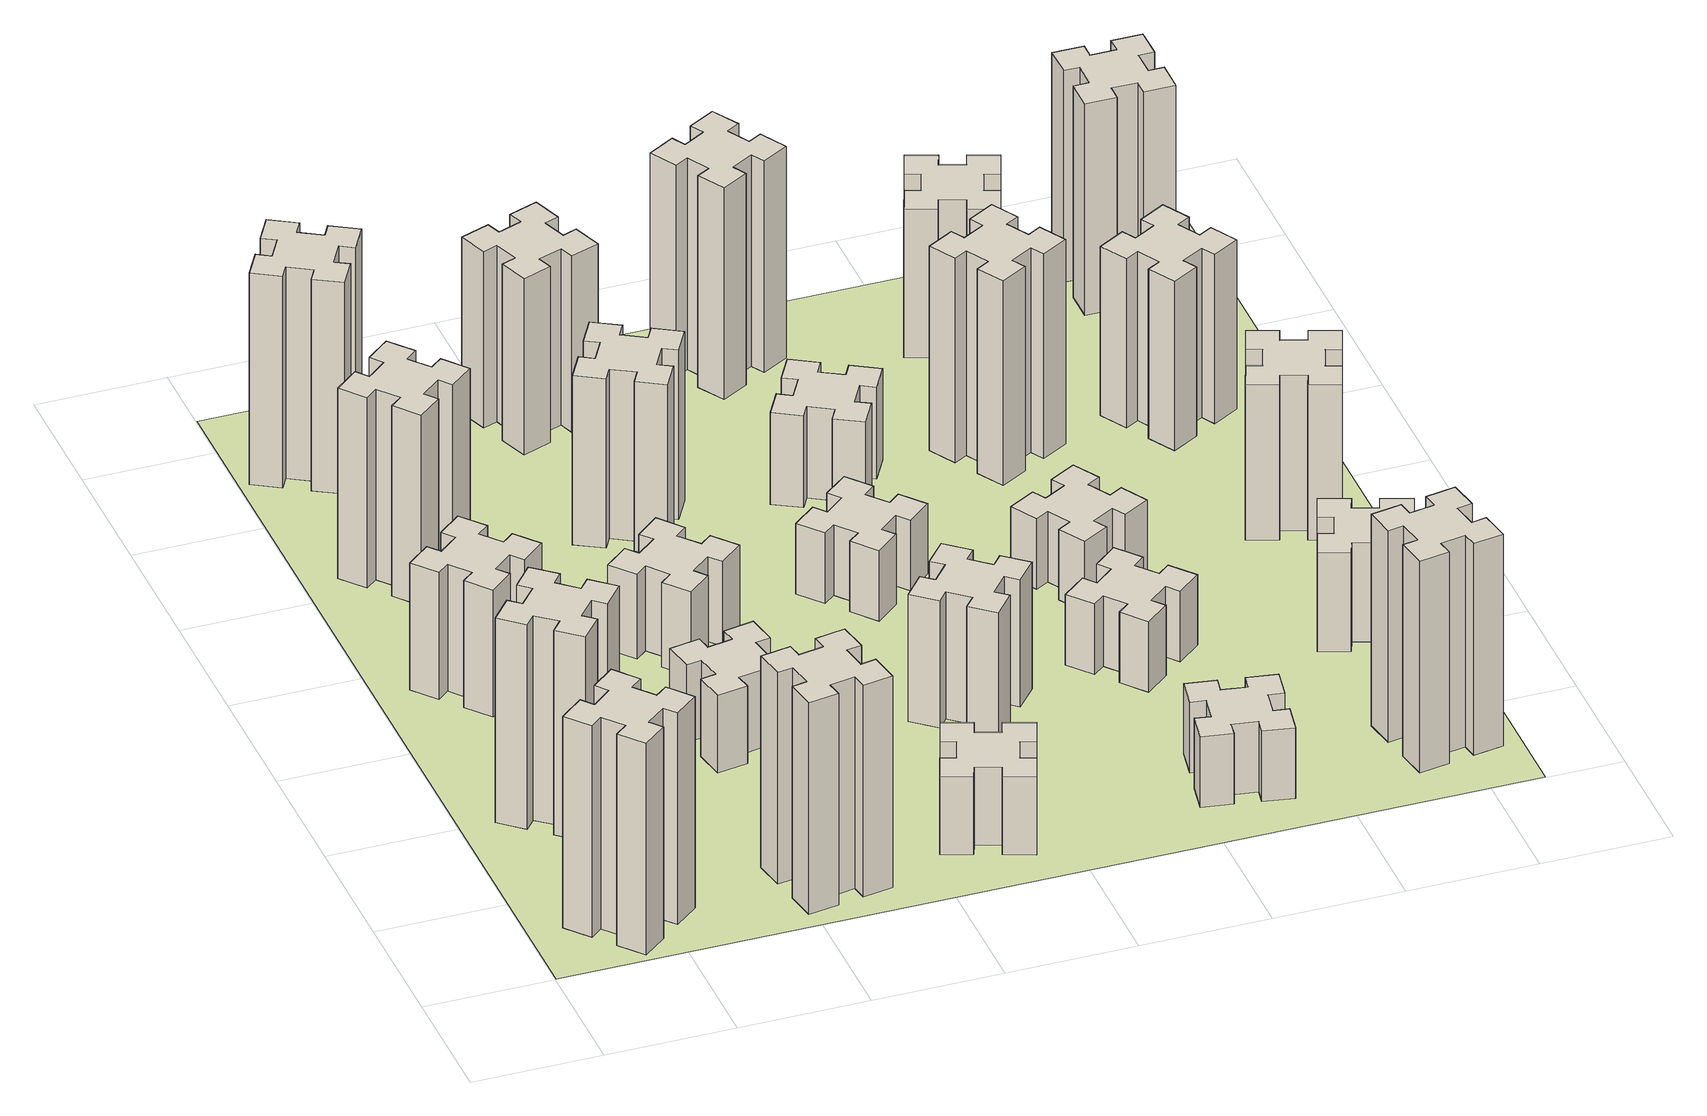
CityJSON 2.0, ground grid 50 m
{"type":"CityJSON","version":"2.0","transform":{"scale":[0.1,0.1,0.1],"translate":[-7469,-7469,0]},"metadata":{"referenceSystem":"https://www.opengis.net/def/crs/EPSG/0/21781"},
"CityObjects":{
"building1":{"type":"Building","attributes":{"class":"1000","function":"1000","usage":"1000","yearOfConstruction":2016,"roofType":"1000","measuredHeight":90,"storeysAboveGround":30,"storeysBelowGround":0},"geometry":[{"type":"Solid","lod":"1","boundaries":[[[[0,1,2,3,4,5,6,7,8,9,10,11,12,13,14,15,16,17,18,19]],[[17,16,20,21]],[[16,15,22,20]],[[15,14,23,22]],[[14,13,24,23]],[[13,12,25,24]],[[12,11,26,25]],[[11,10,27,26]],[[10,9,28,27]],[[9,8,29,28]],[[8,7,30,29]],[[7,6,31,30]],[[6,5,32,31]],[[5,4,33,32]],[[4,3,34,33]],[[3,2,35,34]],[[2,1,36,35]],[[1,0,37,36]],[[0,19,38,37]],[[19,18,39,38]],[[18,17,21,39]],[[24,25,26,27,28,29,30,31,32,33,34,35,36,37,38,39,21,20,22,23]]]]}]},
"building2":{"type":"Building","attributes":{"class":"1000","function":"1000","usage":"1000","yearOfConstruction":2016,"roofType":"1000","measuredHeight":87,"storeysAboveGround":30,"storeysBelowGround":0},"geometry":[{"type":"Solid","lod":"1","boundaries":[[[[40,41,42,43,44,45,46,47,48,49,50,51,52,53,54,55,56,57,58,59]],[[57,56,60,61]],[[56,55,62,60]],[[55,54,63,62]],[[54,53,64,63]],[[53,52,65,64]],[[52,51,66,65]],[[51,50,67,66]],[[50,49,68,67]],[[49,48,69,68]],[[48,47,70,69]],[[47,46,71,70]],[[46,45,72,71]],[[45,44,73,72]],[[44,43,74,73]],[[43,42,75,74]],[[42,41,76,75]],[[41,40,77,76]],[[40,59,78,77]],[[59,58,79,78]],[[58,57,61,79]],[[64,65,66,67,68,69,70,71,72,73,74,75,76,77,78,79,61,60,62,63]]]]}]},
"building3":{"type":"Building","attributes":{"class":"1000","function":"1000","usage":"1000","yearOfConstruction":2016,"roofType":"1000","measuredHeight":54,"storeysAboveGround":30,"storeysBelowGround":0},"geometry":[{"type":"Solid","lod":"1","boundaries":[[[[80,81,82,83,84,85,86,87,88,89,90,91,92,93,94,95,96,97,98,99]],[[97,96,100,101]],[[96,95,102,100]],[[95,94,103,102]],[[94,93,104,103]],[[93,92,105,104]],[[92,91,106,105]],[[91,90,107,106]],[[90,89,108,107]],[[89,88,109,108]],[[88,87,110,109]],[[87,86,111,110]],[[86,85,112,111]],[[85,84,113,112]],[[84,83,114,113]],[[83,82,115,114]],[[82,81,116,115]],[[81,80,117,116]],[[80,99,118,117]],[[99,98,119,118]],[[98,97,101,119]],[[104,105,106,107,108,109,110,111,112,113,114,115,116,117,118,119,101,100,102,103]]]]}]},
"building4":{"type":"Building","attributes":{"class":"1000","function":"1000","usage":"1000","yearOfConstruction":2016,"roofType":"1000","measuredHeight":81,"storeysAboveGround":30,"storeysBelowGround":0},"geometry":[{"type":"Solid","lod":"1","boundaries":[[[[120,121,122,123,124,125,126,127,128,129,130,131,132,133,134,135,136,137,138,139]],[[137,136,140,141]],[[136,135,142,140]],[[135,134,143,142]],[[134,133,144,143]],[[133,132,145,144]],[[132,131,146,145]],[[131,130,147,146]],[[130,129,148,147]],[[129,128,149,148]],[[128,127,150,149]],[[127,126,151,150]],[[126,125,152,151]],[[125,124,153,152]],[[124,123,154,153]],[[123,122,155,154]],[[122,121,156,155]],[[121,120,157,156]],[[120,139,158,157]],[[139,138,159,158]],[[138,137,141,159]],[[144,145,146,147,148,149,150,151,152,153,154,155,156,157,158,159,141,140,142,143]]]]}]},
"building5":{"type":"Building","attributes":{"class":"1000","function":"1000","usage":"1000","yearOfConstruction":2016,"roofType":"1000","measuredHeight":90,"storeysAboveGround":30,"storeysBelowGround":0},"geometry":[{"type":"Solid","lod":"1","boundaries":[[[[160,161,162,163,164,165,166,167,168,169,170,171,172,173,174,175,176,177,178,179]],[[177,176,180,181]],[[176,175,182,180]],[[175,174,183,182]],[[174,173,184,183]],[[173,172,185,184]],[[172,171,186,185]],[[171,170,187,186]],[[170,169,188,187]],[[169,168,189,188]],[[168,167,190,189]],[[167,166,191,190]],[[166,165,192,191]],[[165,164,193,192]],[[164,163,194,193]],[[163,162,195,194]],[[162,161,196,195]],[[161,160,197,196]],[[160,179,198,197]],[[179,178,199,198]],[[178,177,181,199]],[[184,185,186,187,188,189,190,191,192,193,194,195,196,197,198,199,181,180,182,183]]]]}]},
"building6":{"type":"Building","attributes":{"class":"1000","function":"1000","usage":"1000","yearOfConstruction":2016,"roofType":"1000","measuredHeight":90,"storeysAboveGround":30,"storeysBelowGround":0},"geometry":[{"type":"Solid","lod":"1","boundaries":[[[[200,201,202,203,204,205,206,207,208,209,210,211,212,213,214,215,216,217,218,219]],[[217,216,220,221]],[[216,215,222,220]],[[215,214,223,222]],[[214,213,224,223]],[[213,212,225,224]],[[212,211,226,225]],[[211,210,227,226]],[[210,209,228,227]],[[209,208,229,228]],[[208,207,230,229]],[[207,206,231,230]],[[206,205,232,231]],[[205,204,233,232]],[[204,203,234,233]],[[203,202,235,234]],[[202,201,236,235]],[[201,200,237,236]],[[200,219,238,237]],[[219,218,239,238]],[[218,217,221,239]],[[224,225,226,227,228,229,230,231,232,233,234,235,236,237,238,239,221,220,222,223]]]]}]},
"building7":{"type":"Building","attributes":{"class":"1000","function":"1000","usage":"1000","yearOfConstruction":2016,"roofType":"1000","measuredHeight":33,"storeysAboveGround":30,"storeysBelowGround":0},"geometry":[{"type":"Solid","lod":"1","boundaries":[[[[240,241,242,243,244,245,246,247,248,249,250,251,252,253,254,255,256,257,258,259]],[[257,256,260,261]],[[256,255,262,260]],[[255,254,263,262]],[[254,253,264,263]],[[253,252,265,264]],[[252,251,266,265]],[[251,250,267,266]],[[250,249,268,267]],[[249,248,269,268]],[[248,247,270,269]],[[247,246,271,270]],[[246,245,272,271]],[[245,244,273,272]],[[244,243,274,273]],[[243,242,275,274]],[[242,241,276,275]],[[241,240,277,276]],[[240,259,278,277]],[[259,258,279,278]],[[258,257,261,279]],[[264,265,266,267,268,269,270,271,272,273,274,275,276,277,278,279,261,260,262,263]]]]}]},
"building8":{"type":"Building","attributes":{"class":"1000","function":"1000","usage":"1000","yearOfConstruction":2016,"roofType":"1000","measuredHeight":36,"storeysAboveGround":30,"storeysBelowGround":0},"geometry":[{"type":"Solid","lod":"1","boundaries":[[[[280,281,282,283,284,285,286,287,288,289,290,291,292,293,294,295,296,297,298,299]],[[297,296,300,301]],[[296,295,302,300]],[[295,294,303,302]],[[294,293,304,303]],[[293,292,305,304]],[[292,291,306,305]],[[291,290,307,306]],[[290,289,308,307]],[[289,288,309,308]],[[288,287,310,309]],[[287,286,311,310]],[[286,285,312,311]],[[285,284,313,312]],[[284,283,314,313]],[[283,282,315,314]],[[282,281,316,315]],[[281,280,317,316]],[[280,299,318,317]],[[299,298,319,318]],[[298,297,301,319]],[[304,305,306,307,308,309,310,311,312,313,314,315,316,317,318,319,301,300,302,303]]]]}]},
"building9":{"type":"Building","attributes":{"class":"1000","function":"1000","usage":"1000","yearOfConstruction":2016,"roofType":"1000","measuredHeight":33,"storeysAboveGround":30,"storeysBelowGround":0},"geometry":[{"type":"Solid","lod":"1","boundaries":[[[[320,321,322,323,324,325,326,327,328,329,330,331,332,333,334,335,336,337,338,339]],[[337,336,340,341]],[[336,335,342,340]],[[335,334,343,342]],[[334,333,344,343]],[[333,332,345,344]],[[332,331,346,345]],[[331,330,347,346]],[[330,329,348,347]],[[329,328,349,348]],[[328,327,350,349]],[[327,326,351,350]],[[326,325,352,351]],[[325,324,353,352]],[[324,323,354,353]],[[323,322,355,354]],[[322,321,356,355]],[[321,320,357,356]],[[320,339,358,357]],[[339,338,359,358]],[[338,337,341,359]],[[344,345,346,347,348,349,350,351,352,353,354,355,356,357,358,359,341,340,342,343]]]]}]},
"building10":{"type":"Building","attributes":{"class":"1000","function":"1000","usage":"1000","yearOfConstruction":2016,"roofType":"1000","measuredHeight":72,"storeysAboveGround":30,"storeysBelowGround":0},"geometry":[{"type":"Solid","lod":"1","boundaries":[[[[360,361,362,363,364,365,366,367,368,369,370,371,372,373,374,375,376,377,378,379]],[[377,376,380,381]],[[376,375,382,380]],[[375,374,383,382]],[[374,373,384,383]],[[373,372,385,384]],[[372,371,386,385]],[[371,370,387,386]],[[370,369,388,387]],[[369,368,389,388]],[[368,367,390,389]],[[367,366,391,390]],[[366,365,392,391]],[[365,364,393,392]],[[364,363,394,393]],[[363,362,395,394]],[[362,361,396,395]],[[361,360,397,396]],[[360,379,398,397]],[[379,378,399,398]],[[378,377,381,399]],[[384,385,386,387,388,389,390,391,392,393,394,395,396,397,398,399,381,380,382,383]]]]}]},
"building11":{"type":"Building","attributes":{"class":"1000","function":"1000","usage":"1000","yearOfConstruction":2016,"roofType":"1000","measuredHeight":75,"storeysAboveGround":30,"storeysBelowGround":0},"geometry":[{"type":"Solid","lod":"1","boundaries":[[[[400,401,402,403,404,405,406,407,408,409,410,411,412,413,414,415,416,417,418,419]],[[417,416,420,421]],[[416,415,422,420]],[[415,414,423,422]],[[414,413,424,423]],[[413,412,425,424]],[[412,411,426,425]],[[411,410,427,426]],[[410,409,428,427]],[[409,408,429,428]],[[408,407,430,429]],[[407,406,431,430]],[[406,405,432,431]],[[405,404,433,432]],[[404,403,434,433]],[[403,402,435,434]],[[402,401,436,435]],[[401,400,437,436]],[[400,419,438,437]],[[419,418,439,438]],[[418,417,421,439]],[[424,425,426,427,428,429,430,431,432,433,434,435,436,437,438,439,421,420,422,423]]]]}]},
"building12":{"type":"Building","attributes":{"class":"1000","function":"1000","usage":"1000","yearOfConstruction":2016,"roofType":"1000","measuredHeight":54,"storeysAboveGround":30,"storeysBelowGround":0},"geometry":[{"type":"Solid","lod":"1","boundaries":[[[[440,441,442,443,444,445,446,447,448,449,450,451,452,453,454,455,456,457,458,459]],[[457,456,460,461]],[[456,455,462,460]],[[455,454,463,462]],[[454,453,464,463]],[[453,452,465,464]],[[452,451,466,465]],[[451,450,467,466]],[[450,449,468,467]],[[449,448,469,468]],[[448,447,470,469]],[[447,446,471,470]],[[446,445,472,471]],[[445,444,473,472]],[[444,443,474,473]],[[443,442,475,474]],[[442,441,476,475]],[[441,440,477,476]],[[440,459,478,477]],[[459,458,479,478]],[[458,457,461,479]],[[464,465,466,467,468,469,470,471,472,473,474,475,476,477,478,479,461,460,462,463]]]]}]},
"building13":{"type":"Building","attributes":{"class":"1000","function":"1000","usage":"1000","yearOfConstruction":2016,"roofType":"1000","measuredHeight":30,"storeysAboveGround":30,"storeysBelowGround":0},"geometry":[{"type":"Solid","lod":"1","boundaries":[[[[480,481,482,483,484,485,486,487,488,489,490,491,492,493,494,495,496,497,498,499]],[[497,496,500,501]],[[496,495,502,500]],[[495,494,503,502]],[[494,493,504,503]],[[493,492,505,504]],[[492,491,506,505]],[[491,490,507,506]],[[490,489,508,507]],[[489,488,509,508]],[[488,487,510,509]],[[487,486,511,510]],[[486,485,512,511]],[[485,484,513,512]],[[484,483,514,513]],[[483,482,515,514]],[[482,481,516,515]],[[481,480,517,516]],[[480,499,518,517]],[[499,498,519,518]],[[498,497,501,519]],[[504,505,506,507,508,509,510,511,512,513,514,515,516,517,518,519,501,500,502,503]]]]}]},
"building14":{"type":"Building","attributes":{"class":"1000","function":"1000","usage":"1000","yearOfConstruction":2016,"roofType":"1000","measuredHeight":39,"storeysAboveGround":30,"storeysBelowGround":0},"geometry":[{"type":"Solid","lod":"1","boundaries":[[[[520,521,522,523,524,525,526,527,528,529,530,531,532,533,534,535,536,537,538,539]],[[537,536,540,541]],[[536,535,542,540]],[[535,534,543,542]],[[534,533,544,543]],[[533,532,545,544]],[[532,531,546,545]],[[531,530,547,546]],[[530,529,548,547]],[[529,528,549,548]],[[528,527,550,549]],[[527,526,551,550]],[[526,525,552,551]],[[525,524,553,552]],[[524,523,554,553]],[[523,522,555,554]],[[522,521,556,555]],[[521,520,557,556]],[[520,539,558,557]],[[539,538,559,558]],[[538,537,541,559]],[[544,545,546,547,548,549,550,551,552,553,554,555,556,557,558,559,541,540,542,543]]]]}]},
"building15":{"type":"Building","attributes":{"class":"1000","function":"1000","usage":"1000","yearOfConstruction":2016,"roofType":"1000","measuredHeight":30,"storeysAboveGround":30,"storeysBelowGround":0},"geometry":[{"type":"Solid","lod":"1","boundaries":[[[[560,561,562,563,564,565,566,567,568,569,570,571,572,573,574,575,576,577,578,579]],[[577,576,580,581]],[[576,575,582,580]],[[575,574,583,582]],[[574,573,584,583]],[[573,572,585,584]],[[572,571,586,585]],[[571,570,587,586]],[[570,569,588,587]],[[569,568,589,588]],[[568,567,590,589]],[[567,566,591,590]],[[566,565,592,591]],[[565,564,593,592]],[[564,563,594,593]],[[563,562,595,594]],[[562,561,596,595]],[[561,560,597,596]],[[560,579,598,597]],[[579,578,599,598]],[[578,577,581,599]],[[584,585,586,587,588,589,590,591,592,593,594,595,596,597,598,599,581,580,582,583]]]]}]},
"building16":{"type":"Building","attributes":{"class":"1000","function":"1000","usage":"1000","yearOfConstruction":2016,"roofType":"1000","measuredHeight":90,"storeysAboveGround":30,"storeysBelowGround":0},"geometry":[{"type":"Solid","lod":"1","boundaries":[[[[600,601,602,603,604,605,606,607,608,609,610,611,612,613,614,615,616,617,618,619]],[[617,616,620,621]],[[616,615,622,620]],[[615,614,623,622]],[[614,613,624,623]],[[613,612,625,624]],[[612,611,626,625]],[[611,610,627,626]],[[610,609,628,627]],[[609,608,629,628]],[[608,607,630,629]],[[607,606,631,630]],[[606,605,632,631]],[[605,604,633,632]],[[604,603,634,633]],[[603,602,635,634]],[[602,601,636,635]],[[601,600,637,636]],[[600,619,638,637]],[[619,618,639,638]],[[618,617,621,639]],[[624,625,626,627,628,629,630,631,632,633,634,635,636,637,638,639,621,620,622,623]]]]}]},
"building17":{"type":"Building","attributes":{"class":"1000","function":"1000","usage":"1000","yearOfConstruction":2016,"roofType":"1000","measuredHeight":30,"storeysAboveGround":30,"storeysBelowGround":0},"geometry":[{"type":"Solid","lod":"1","boundaries":[[[[640,641,642,643,644,645,646,647,648,649,650,651,652,653,654,655,656,657,658,659]],[[657,656,660,661]],[[656,655,662,660]],[[655,654,663,662]],[[654,653,664,663]],[[653,652,665,664]],[[652,651,666,665]],[[651,650,667,666]],[[650,649,668,667]],[[649,648,669,668]],[[648,647,670,669]],[[647,646,671,670]],[[646,645,672,671]],[[645,644,673,672]],[[644,643,674,673]],[[643,642,675,674]],[[642,641,676,675]],[[641,640,677,676]],[[640,659,678,677]],[[659,658,679,678]],[[658,657,661,679]],[[664,665,666,667,668,669,670,671,672,673,674,675,676,677,678,679,661,660,662,663]]]]}]},
"building18":{"type":"Building","attributes":{"class":"1000","function":"1000","usage":"1000","yearOfConstruction":2016,"roofType":"1000","measuredHeight":30,"storeysAboveGround":30,"storeysBelowGround":0},"geometry":[{"type":"Solid","lod":"1","boundaries":[[[[680,681,682,683,684,685,686,687,688,689,690,691,692,693,694,695,696,697,698,699]],[[697,696,700,701]],[[696,695,702,700]],[[695,694,703,702]],[[694,693,704,703]],[[693,692,705,704]],[[692,691,706,705]],[[691,690,707,706]],[[690,689,708,707]],[[689,688,709,708]],[[688,687,710,709]],[[687,686,711,710]],[[686,685,712,711]],[[685,684,713,712]],[[684,683,714,713]],[[683,682,715,714]],[[682,681,716,715]],[[681,680,717,716]],[[680,699,718,717]],[[699,698,719,718]],[[698,697,701,719]],[[704,705,706,707,708,709,710,711,712,713,714,715,716,717,718,719,701,700,702,703]]]]}]},
"building19":{"type":"Building","attributes":{"class":"1000","function":"1000","usage":"1000","yearOfConstruction":2016,"roofType":"1000","measuredHeight":87,"storeysAboveGround":30,"storeysBelowGround":0},"geometry":[{"type":"Solid","lod":"1","boundaries":[[[[720,721,722,723,724,725,726,727,728,729,730,731,732,733,734,735,736,737,738,739]],[[737,736,740,741]],[[736,735,742,740]],[[735,734,743,742]],[[734,733,744,743]],[[733,732,745,744]],[[732,731,746,745]],[[731,730,747,746]],[[730,729,748,747]],[[729,728,749,748]],[[728,727,750,749]],[[727,726,751,750]],[[726,725,752,751]],[[725,724,753,752]],[[724,723,754,753]],[[723,722,755,754]],[[722,721,756,755]],[[721,720,757,756]],[[720,739,758,757]],[[739,738,759,758]],[[738,737,741,759]],[[744,745,746,747,748,749,750,751,752,753,754,755,756,757,758,759,741,740,742,743]]]]}]},
"building20":{"type":"Building","attributes":{"class":"1000","function":"1000","usage":"1000","yearOfConstruction":2016,"roofType":"1000","measuredHeight":90,"storeysAboveGround":30,"storeysBelowGround":0},"geometry":[{"type":"Solid","lod":"1","boundaries":[[[[760,761,762,763,764,765,766,767,768,769,770,771,772,773,774,775,776,777,778,779]],[[777,776,780,781]],[[776,775,782,780]],[[775,774,783,782]],[[774,773,784,783]],[[773,772,785,784]],[[772,771,786,785]],[[771,770,787,786]],[[770,769,788,787]],[[769,768,789,788]],[[768,767,790,789]],[[767,766,791,790]],[[766,765,792,791]],[[765,764,793,792]],[[764,763,794,793]],[[763,762,795,794]],[[762,761,796,795]],[[761,760,797,796]],[[760,779,798,797]],[[779,778,799,798]],[[778,777,781,799]],[[784,785,786,787,788,789,790,791,792,793,794,795,796,797,798,799,781,780,782,783]]]]}]},
"building21":{"type":"Building","attributes":{"class":"1000","function":"1000","usage":"1000","yearOfConstruction":2016,"roofType":"1000","measuredHeight":63,"storeysAboveGround":30,"storeysBelowGround":0},"geometry":[{"type":"Solid","lod":"1","boundaries":[[[[800,801,802,803,804,805,806,807,808,809,810,811,812,813,814,815,816,817,818,819]],[[817,816,820,821]],[[816,815,822,820]],[[815,814,823,822]],[[814,813,824,823]],[[813,812,825,824]],[[812,811,826,825]],[[811,810,827,826]],[[810,809,828,827]],[[809,808,829,828]],[[808,807,830,829]],[[807,806,831,830]],[[806,805,832,831]],[[805,804,833,832]],[[804,803,834,833]],[[803,802,835,834]],[[802,801,836,835]],[[801,800,837,836]],[[800,819,838,837]],[[819,818,839,838]],[[818,817,821,839]],[[824,825,826,827,828,829,830,831,832,833,834,835,836,837,838,839,821,820,822,823]]]]}]},
"building22":{"type":"Building","attributes":{"class":"1000","function":"1000","usage":"1000","yearOfConstruction":2016,"roofType":"1000","measuredHeight":42,"storeysAboveGround":30,"storeysBelowGround":0},"geometry":[{"type":"Solid","lod":"1","boundaries":[[[[840,841,842,843,844,845,846,847,848,849,850,851,852,853,854,855,856,857,858,859]],[[857,856,860,861]],[[856,855,862,860]],[[855,854,863,862]],[[854,853,864,863]],[[853,852,865,864]],[[852,851,866,865]],[[851,850,867,866]],[[850,849,868,867]],[[849,848,869,868]],[[848,847,870,869]],[[847,846,871,870]],[[846,845,872,871]],[[845,844,873,872]],[[844,843,874,873]],[[843,842,875,874]],[[842,841,876,875]],[[841,840,877,876]],[[840,859,878,877]],[[859,858,879,878]],[[858,857,861,879]],[[864,865,866,867,868,869,870,871,872,873,874,875,876,877,878,879,861,860,862,863]]]]}]},
"building23":{"type":"Building","attributes":{"class":"1000","function":"1000","usage":"1000","yearOfConstruction":2016,"roofType":"1000","measuredHeight":66,"storeysAboveGround":30,"storeysBelowGround":0},"geometry":[{"type":"Solid","lod":"1","boundaries":[[[[880,881,882,883,884,885,886,887,888,889,890,891,892,893,894,895,896,897,898,899]],[[897,896,900,901]],[[896,895,902,900]],[[895,894,903,902]],[[894,893,904,903]],[[893,892,905,904]],[[892,891,906,905]],[[891,890,907,906]],[[890,889,908,907]],[[889,888,909,908]],[[888,887,910,909]],[[887,886,911,910]],[[886,885,912,911]],[[885,884,913,912]],[[884,883,914,913]],[[883,882,915,914]],[[882,881,916,915]],[[881,880,917,916]],[[880,899,918,917]],[[899,898,919,918]],[[898,897,901,919]],[[904,905,906,907,908,909,910,911,912,913,914,915,916,917,918,919,901,900,902,903]]]]}]},
"building24":{"type":"Building","attributes":{"class":"1000","function":"1000","usage":"1000","yearOfConstruction":2016,"roofType":"1000","measuredHeight":72,"storeysAboveGround":30,"storeysBelowGround":0},"geometry":[{"type":"Solid","lod":"1","boundaries":[[[[920,921,922,923,924,925,926,927,928,929,930,931,932,933,934,935,936,937,938,939]],[[937,936,940,941]],[[936,935,942,940]],[[935,934,943,942]],[[934,933,944,943]],[[933,932,945,944]],[[932,931,946,945]],[[931,930,947,946]],[[930,929,948,947]],[[929,928,949,948]],[[928,927,950,949]],[[927,926,951,950]],[[926,925,952,951]],[[925,924,953,952]],[[924,923,954,953]],[[923,922,955,954]],[[922,921,956,955]],[[921,920,957,956]],[[920,939,958,957]],[[939,938,959,958]],[[938,937,941,959]],[[944,945,946,947,948,949,950,951,952,953,954,955,956,957,958,959,941,940,942,943]]]]}]},
"building25":{"type":"Building","attributes":{"class":"1000","function":"1000","usage":"1000","yearOfConstruction":2016,"roofType":"1000","measuredHeight":90,"storeysAboveGround":30,"storeysBelowGround":0},"geometry":[{"type":"Solid","lod":"1","boundaries":[[[[960,961,962,963,964,965,966,967,968,969,970,971,972,973,974,975,976,977,978,979]],[[977,976,980,981]],[[976,975,982,980]],[[975,974,983,982]],[[974,973,984,983]],[[973,972,985,984]],[[972,971,986,985]],[[971,970,987,986]],[[970,969,988,987]],[[969,968,989,988]],[[968,967,990,989]],[[967,966,991,990]],[[966,965,992,991]],[[965,964,993,992]],[[964,963,994,993]],[[963,962,995,994]],[[962,961,996,995]],[[961,960,997,996]],[[960,979,998,997]],[[979,978,999,998]],[[978,977,981,999]],[[984,985,986,987,988,989,990,991,992,993,994,995,996,997,998,999,981,980,982,983]]]]}]},
"landuse1":{"type":"LandUse","attributes":{"name":"plot1","function":"1010"},"geometry":[{"type":"MultiSurface","lod":"1","boundaries":[[[1000,1001,1002,1003]]]}]}
},
"vertices":[
[492,308,0],[427,384,0],[473,423,0],[396,515,0],[304,438,0],[343,392,0],[266,327,0],[228,373,0],[136,296,0],[213,204,0],[259,243,0],[323,166,0],[277,128,0],[354,36,0],[446,113,0],[408,159,0],[484,223,0],[523,177,0],[615,254,0],[538,346,0],[484,223,900],[523,177,900],[408,159,900],[446,113,900],[354,36,900],[277,128,900],[323,166,900],[259,243,900],[213,204,900],[136,296,900],[228,373,900],[266,327,900],[343,392,900],[304,438,900],[396,515,900],[473,423,900],[427,384,900],[492,308,900],[538,346,900],[615,254,900],
[484,1067,0],[408,1132,0],[446,1178,0],[354,1255,0],[277,1163,0],[323,1124,0],[259,1048,0],[213,1086,0],[136,994,0],[228,917,0],[266,963,0],[343,899,0],[304,853,0],[396,776,0],[473,868,0],[427,906,0],[492,983,0],[538,944,0],[615,1036,0],[523,1113,0],[492,983,870],[538,944,870],[427,906,870],[473,868,870],[396,776,870],[304,853,870],[343,899,870],[266,963,870],[228,917,870],[136,994,870],[213,1086,870],[259,1048,870],[323,1124,870],[277,1163,870],[354,1255,870],[446,1178,870],[408,1132,870],[484,1067,870],[523,1113,870],[615,1036,870],
[492,1888,0],[427,1964,0],[473,2003,0],[396,2095,0],[304,2018,0],[343,1972,0],[266,1907,0],[228,1953,0],[136,1876,0],[213,1784,0],[259,1823,0],[323,1746,0],[277,1708,0],[354,1616,0],[446,1693,0],[408,1739,0],[484,1803,0],[523,1757,0],[615,1834,0],[538,1926,0],[484,1803,540],[523,1757,540],[408,1739,540],[446,1693,540],[354,1616,540],[277,1708,540],[323,1746,540],[259,1823,540],[213,1784,540],[136,1876,540],[228,1953,540],[266,1907,540],[343,1972,540],[304,2018,540],[396,2095,540],[473,2003,540],[427,1964,540],[492,1888,540],[538,1926,540],[615,1834,540],
[343,2712,0],[266,2647,0],[228,2693,0],[136,2616,0],[213,2524,0],[259,2563,0],[323,2486,0],[277,2448,0],[354,2356,0],[446,2433,0],[408,2479,0],[484,2543,0],[523,2497,0],[615,2574,0],[538,2666,0],[492,2628,0],[427,2704,0],[473,2743,0],[396,2835,0],[304,2758,0],[427,2704,810],[473,2743,810],[492,2628,810],[538,2666,810],[615,2574,810],[523,2497,810],[484,2543,810],[408,2479,810],[446,2433,810],[354,2356,810],[277,2448,810],[323,2486,810],[259,2563,810],[213,2524,810],[136,2616,810],[228,2693,810],[266,2647,810],[343,2712,810],[304,2758,810],[396,2835,810],
[1085,158,0],[1184,176,0],[1194,117,0],[1312,137,0],[1291,256,0],[1232,245,0],[1215,344,0],[1274,354,0],[1253,472,0],[1135,451,0],[1145,392,0],[1047,375,0],[1037,434,0],[918,413,0],[939,295,0],[998,305,0],[1016,207,0],[957,197,0],[977,78,0],[1096,99,0],[1016,207,900],[957,197,900],[998,305,900],[939,295,900],[918,413,900],[1037,434,900],[1047,375,900],[1145,392,900],[1135,451,900],[1253,472,900],[1274,354,900],[1215,344,900],[1232,245,900],[1291,256,900],[1312,137,900],[1194,117,900],[1184,176,900],[1085,158,900],[1096,99,900],[977,78,900],
[205,3434,0],[155,3347,0],[103,3377,0],[43,3273,0],[147,3213,0],[177,3265,0],[264,3215,0],[234,3163,0],[338,3103,0],[398,3207,0],[346,3237,0],[396,3324,0],[448,3294,0],[508,3398,0],[404,3458,0],[374,3406,0],[287,3456,0],[317,3508,0],[213,3568,0],[153,3464,0],[287,3456,900],[317,3508,900],[374,3406,900],[404,3458,900],[508,3398,900],[448,3294,900],[396,3324,900],[346,3237,900],[398,3207,900],[338,3103,900],[234,3163,900],[264,3215,900],[177,3265,900],[147,3213,900],[43,3273,900],[103,3377,900],[155,3347,900],[205,3434,900],[153,3464,900],[213,3568,900],
[1145,1332,0],[1047,1315,0],[1037,1374,0],[918,1353,0],[939,1235,0],[998,1245,0],[1016,1147,0],[957,1137,0],[977,1018,0],[1096,1039,0],[1085,1098,0],[1184,1116,0],[1194,1057,0],[1312,1077,0],[1291,1196,0],[1232,1185,0],[1215,1284,0],[1274,1294,0],[1253,1412,0],[1135,1391,0],[1215,1284,330],[1274,1294,330],[1232,1185,330],[1291,1196,330],[1312,1077,330],[1194,1057,330],[1184,1116,330],[1085,1098,330],[1096,1039,330],[977,1018,330],[957,1137,330],[1016,1147,330],[998,1245,330],[939,1235,330],[918,1353,330],[1037,1374,330],[1047,1315,330],[1145,1332,330],[1135,1391,330],[1253,1412,330],
[1083,1972,0],[1006,1907,0],[968,1953,0],[876,1876,0],[953,1784,0],[999,1823,0],[1063,1746,0],[1017,1708,0],[1094,1616,0],[1186,1693,0],[1148,1739,0],[1224,1803,0],[1263,1757,0],[1355,1834,0],[1278,1926,0],[1232,1888,0],[1167,1964,0],[1213,2003,0],[1136,2095,0],[1044,2018,0],[1167,1964,360],[1213,2003,360],[1232,1888,360],[1278,1926,360],[1355,1834,360],[1263,1757,360],[1224,1803,360],[1148,1739,360],[1186,1693,360],[1094,1616,360],[1017,1708,360],[1063,1746,360],[999,1823,360],[953,1784,360],[876,1876,360],[968,1953,360],[1006,1907,360],[1083,1972,360],[1044,2018,360],[1136,2095,360],
[1669,460,0],[1635,366,0],[1579,387,0],[1537,274,0],[1650,233,0],[1671,289,0],[1765,255,0],[1744,199,0],[1857,157,0],[1898,270,0],[1842,291,0],[1876,385,0],[1932,364,0],[1973,477,0],[1860,518,0],[1840,462,0],[1746,496,0],[1767,552,0],[1654,593,0],[1613,480,0],[1746,496,330],[1767,552,330],[1840,462,330],[1860,518,330],[1973,477,330],[1932,364,330],[1876,385,330],[1842,291,330],[1898,270,330],[1857,157,330],[1744,199,330],[1765,255,330],[1671,289,330],[1650,233,330],[1537,274,330],[1579,387,330],[1635,366,330],[1669,460,330],[1613,480,330],[1654,593,330],
[1314,2666,0],[1227,2716,0],[1257,2768,0],[1153,2828,0],[1093,2724,0],[1145,2694,0],[1095,2607,0],[1043,2637,0],[983,2533,0],[1087,2473,0],[1117,2525,0],[1204,2475,0],[1174,2423,0],[1278,2363,0],[1338,2467,0],[1286,2497,0],[1336,2584,0],[1388,2554,0],[1448,2658,0],[1344,2718,0],[1336,2584,720],[1388,2554,720],[1286,2497,720],[1338,2467,720],[1278,2363,720],[1174,2423,720],[1204,2475,720],[1117,2525,720],[1087,2473,720],[983,2533,720],[1043,2637,720],[1095,2607,720],[1145,2694,720],[1093,2724,720],[1153,2828,720],[1257,2768,720],[1227,2716,720],[1314,2666,720],[1344,2718,720],[1448,2658,720],
[1125,3456,0],[1031,3422,0],[1010,3478,0],[897,3437,0],[939,3324,0],[995,3345,0],[1029,3251,0],[973,3230,0],[1014,3117,0],[1127,3159,0],[1106,3215,0],[1200,3249,0],[1220,3193,0],[1333,3234,0],[1292,3347,0],[1236,3326,0],[1202,3420,0],[1258,3440,0],[1217,3553,0],[1104,3512,0],[1202,3420,750],[1258,3440,750],[1236,3326,750],[1292,3347,750],[1333,3234,750],[1220,3193,750],[1200,3249,750],[1106,3215,750],[1127,3159,750],[1014,3117,750],[973,3230,750],[1029,3251,750],[995,3345,750],[939,3324,750],[897,3437,750],[1010,3478,750],[1031,3422,750],[1125,3456,750],[1104,3512,750],[1217,3553,750],
[1846,1063,0],[1923,999,0],[1884,953,0],[1976,876,0],[2053,968,0],[2007,1006,0],[2072,1083,0],[2118,1044,0],[2195,1136,0],[2103,1213,0],[2064,1167,0],[1988,1232,0],[2026,1278,0],[1934,1355,0],[1857,1263,0],[1903,1224,0],[1839,1148,0],[1793,1186,0],[1716,1094,0],[1808,1017,0],[1839,1148,540],[1793,1186,540],[1903,1224,540],[1857,1263,540],[1934,1355,540],[2026,1278,540],[1988,1232,540],[2064,1167,540],[2103,1213,540],[2195,1136,540],[2118,1044,540],[2072,1083,540],[2007,1006,540],[2053,968,540],[1976,876,540],[1884,953,540],[1923,999,540],[1846,1063,540],[1808,1017,540],[1716,1094,540],
[1972,1988,0],[1907,2064,0],[1953,2103,0],[1876,2195,0],[1784,2118,0],[1823,2072,0],[1746,2007,0],[1708,2053,0],[1616,1976,0],[1693,1884,0],[1739,1923,0],[1803,1846,0],[1757,1808,0],[1834,1716,0],[1926,1793,0],[1888,1839,0],[1964,1903,0],[2003,1857,0],[2095,1934,0],[2018,2026,0],[1964,1903,300],[2003,1857,300],[1888,1839,300],[1926,1793,300],[1834,1716,300],[1757,1808,300],[1803,1846,300],[1739,1923,300],[1693,1884,300],[1616,1976,300],[1708,2053,300],[1746,2007,300],[1823,2072,300],[1784,2118,300],[1876,2195,300],[1953,2103,300],[1907,2064,300],[1972,1988,300],[2018,2026,300],[2095,1934,300],
[2026,2497,0],[2076,2584,0],[2128,2554,0],[2188,2658,0],[2084,2718,0],[2054,2666,0],[1967,2716,0],[1997,2768,0],[1893,2828,0],[1833,2724,0],[1885,2694,0],[1835,2607,0],[1783,2637,0],[1723,2533,0],[1827,2473,0],[1857,2525,0],[1944,2475,0],[1914,2423,0],[2018,2363,0],[2078,2467,0],[1944,2475,390],[1914,2423,390],[1857,2525,390],[1827,2473,390],[1723,2533,390],[1783,2637,390],[1835,2607,390],[1885,2694,390],[1833,2724,390],[1893,2828,390],[1997,2768,390],[1967,2716,390],[2054,2666,390],[2084,2718,390],[2188,2658,390],[2128,2554,390],[2076,2584,390],[2026,2497,390],[2078,2467,390],[2018,2363,390],
[2596,444,0],[2578,345,0],[2519,356,0],[2498,237,0],[2617,217,0],[2627,276,0],[2725,258,0],[2715,199,0],[2833,178,0],[2854,297,0],[2795,307,0],[2812,405,0],[2871,395,0],[2892,513,0],[2774,534,0],[2764,475,0],[2665,492,0],[2676,551,0],[2557,572,0],[2537,454,0],[2665,492,300],[2676,551,300],[2764,475,300],[2774,534,300],[2892,513,300],[2871,395,300],[2812,405,300],[2795,307,300],[2854,297,300],[2833,178,300],[2715,199,300],[2725,258,300],[2627,276,300],[2617,217,300],[2498,237,300],[2519,356,300],[2578,345,300],[2596,444,300],[2537,454,300],[2557,572,300],
[1844,3556,0],[1757,3506,0],[1727,3558,0],[1623,3498,0],[1683,3394,0],[1735,3424,0],[1785,3337,0],[1733,3307,0],[1793,3203,0],[1897,3263,0],[1867,3315,0],[1954,3365,0],[1984,3313,0],[2088,3373,0],[2028,3477,0],[1976,3447,0],[1926,3534,0],[1978,3564,0],[1918,3668,0],[1814,3608,0],[1926,3534,900],[1978,3564,900],[1976,3447,900],[2028,3477,900],[2088,3373,900],[1984,3313,900],[1954,3365,900],[1867,3315,900],[1897,3263,900],[1793,3203,900],[1733,3307,900],[1785,3337,900],[1735,3424,900],[1683,3394,900],[1623,3498,900],[1727,3558,900],[1757,3506,900],[1844,3556,900],[1814,3608,900],[1918,3668,900],
[2628,1099,0],[2704,1163,0],[2743,1117,0],[2835,1194,0],[2758,1286,0],[2712,1248,0],[2647,1324,0],[2693,1363,0],[2616,1455,0],[2524,1378,0],[2563,1332,0],[2486,1267,0],[2448,1313,0],[2356,1236,0],[2433,1144,0],[2479,1183,0],[2543,1106,0],[2497,1068,0],[2574,976,0],[2666,1053,0],[2543,1106,300],[2497,1068,300],[2479,1183,300],[2433,1144,300],[2356,1236,300],[2448,1313,300],[2486,1267,300],[2563,1332,300],[2524,1378,300],[2616,1455,300],[2693,1363,300],[2647,1324,300],[2712,1248,300],[2758,1286,300],[2835,1194,300],[2743,1117,300],[2704,1163,300],[2628,1099,300],[2666,1053,300],[2574,976,300],
[2475,1744,0],[2525,1657,0],[2473,1627,0],[2533,1523,0],[2637,1583,0],[2607,1635,0],[2694,1685,0],[2724,1633,0],[2828,1693,0],[2768,1797,0],[2716,1767,0],[2666,1854,0],[2718,1884,0],[2658,1988,0],[2554,1928,0],[2584,1876,0],[2497,1826,0],[2467,1878,0],[2363,1818,0],[2423,1714,0],[2497,1826,300],[2467,1878,300],[2584,1876,300],[2554,1928,300],[2658,1988,300],[2718,1884,300],[2666,1854,300],[2716,1767,300],[2768,1797,300],[2828,1693,300],[2724,1633,300],[2694,1685,300],[2607,1635,300],[2637,1583,300],[2533,1523,300],[2473,1627,300],[2525,1657,300],[2475,1744,300],[2423,1714,300],[2363,1818,300],
[2607,2475,0],[2694,2525,0],[2724,2473,0],[2828,2533,0],[2768,2637,0],[2716,2607,0],[2666,2694,0],[2718,2724,0],[2658,2828,0],[2554,2768,0],[2584,2716,0],[2497,2666,0],[2467,2718,0],[2363,2658,0],[2423,2554,0],[2475,2584,0],[2525,2497,0],[2473,2467,0],[2533,2363,0],[2637,2423,0],[2525,2497,870],[2473,2467,870],[2475,2584,870],[2423,2554,870],[2363,2658,870],[2467,2718,870],[2497,2666,870],[2584,2716,870],[2554,2768,870],[2658,2828,870],[2718,2724,870],[2666,2694,870],[2716,2607,870],[2768,2637,870],[2828,2533,870],[2724,2473,870],[2694,2525,870],[2607,2475,870],[2637,2423,870],[2533,2363,870],
[3465,492,0],[3367,475,0],[3357,534,0],[3238,513,0],[3259,395,0],[3318,405,0],[3336,307,0],[3277,297,0],[3297,178,0],[3416,199,0],[3405,258,0],[3504,276,0],[3514,217,0],[3632,237,0],[3611,356,0],[3552,345,0],[3535,444,0],[3594,454,0],[3573,572,0],[3455,551,0],[3535,444,900],[3594,454,900],[3552,345,900],[3611,356,900],[3632,237,900],[3514,217,900],[3504,276,900],[3405,258,900],[3416,199,900],[3297,178,900],[3277,297,900],[3336,307,900],[3318,405,900],[3259,395,900],[3238,513,900],[3357,534,900],[3367,475,900],[3465,492,900],[3455,551,900],[3573,572,900],
[2780,3422,0],[2686,3456,0],[2707,3512,0],[2594,3553,0],[2553,3440,0],[2609,3420,0],[2575,3326,0],[2519,3347,0],[2477,3234,0],[2590,3193,0],[2611,3249,0],[2705,3215,0],[2684,3159,0],[2797,3117,0],[2838,3230,0],[2782,3251,0],[2816,3345,0],[2872,3324,0],[2913,3437,0],[2800,3478,0],[2816,3345,630],[2872,3324,630],[2782,3251,630],[2838,3230,630],[2797,3117,630],[2684,3159,630],[2705,3215,630],[2611,3249,630],[2590,3193,630],[2477,3234,630],[2519,3347,630],[2575,3326,630],[2609,3420,630],[2553,3440,630],[2594,3553,630],[2707,3512,630],[2686,3456,630],[2780,3422,630],[2800,3478,630],[2913,3437,630],
[3351,1029,0],[3445,995,0],[3424,939,0],[3537,897,0],[3578,1010,0],[3522,1031,0],[3556,1125,0],[3612,1104,0],[3653,1217,0],[3540,1258,0],[3520,1202,0],[3426,1236,0],[3447,1292,0],[3334,1333,0],[3293,1220,0],[3349,1200,0],[3315,1106,0],[3259,1127,0],[3217,1014,0],[3330,973,0],[3315,1106,420],[3259,1127,420],[3349,1200,420],[3293,1220,420],[3334,1333,420],[3447,1292,420],[3426,1236,420],[3520,1202,420],[3540,1258,420],[3653,1217,420],[3612,1104,420],[3556,1125,420],[3522,1031,420],[3578,1010,420],[3537,897,420],[3424,939,420],[3445,995,420],[3351,1029,420],[3330,973,420],[3217,1014,420],
[3520,1942,0],[3426,1976,0],[3447,2032,0],[3334,2073,0],[3293,1960,0],[3349,1940,0],[3315,1846,0],[3259,1867,0],[3217,1754,0],[3330,1713,0],[3351,1769,0],[3445,1735,0],[3424,1679,0],[3537,1637,0],[3578,1750,0],[3522,1771,0],[3556,1865,0],[3612,1844,0],[3653,1957,0],[3540,1998,0],[3556,1865,660],[3612,1844,660],[3522,1771,660],[3578,1750,660],[3537,1637,660],[3424,1679,660],[3445,1735,660],[3351,1769,660],[3330,1713,660],[3217,1754,660],[3259,1867,660],[3315,1846,660],[3349,1940,660],[3293,1960,660],[3334,2073,660],[3447,2032,660],[3426,1976,660],[3520,1942,660],[3540,1998,660],[3653,1957,660],
[3247,2475,0],[3334,2525,0],[3364,2473,0],[3468,2533,0],[3408,2637,0],[3356,2607,0],[3306,2694,0],[3358,2724,0],[3298,2828,0],[3194,2768,0],[3224,2716,0],[3137,2666,0],[3107,2718,0],[3003,2658,0],[3063,2554,0],[3115,2584,0],[3165,2497,0],[3113,2467,0],[3173,2363,0],[3277,2423,0],[3165,2497,720],[3113,2467,720],[3115,2584,720],[3063,2554,720],[3003,2658,720],[3107,2718,720],[3137,2666,720],[3224,2716,720],[3194,2768,720],[3298,2828,720],[3358,2724,720],[3306,2694,720],[3356,2607,720],[3408,2637,720],[3468,2533,720],[3364,2473,720],[3334,2525,720],[3247,2475,720],[3277,2423,720],[3173,2363,720],
[3285,3325,0],[3385,3325,0],[3385,3265,0],[3505,3265,0],[3505,3385,0],[3445,3385,0],[3445,3485,0],[3505,3485,0],[3505,3605,0],[3385,3605,0],[3385,3545,0],[3285,3545,0],[3285,3605,0],[3165,3605,0],[3165,3485,0],[3225,3485,0],[3225,3385,0],[3165,3385,0],[3165,3265,0],[3285,3265,0],[3225,3385,900],[3165,3385,900],[3225,3485,900],[3165,3485,900],[3165,3605,900],[3285,3605,900],[3285,3545,900],[3385,3545,900],[3385,3605,900],[3505,3605,900],[3505,3485,900],[3445,3485,900],[3445,3385,900],[3505,3385,900],[3505,3265,900],[3385,3265,900],[3385,3325,900],[3285,3325,900],[3285,3265,900],[3165,3265,900],
[5,3705,0],[3705,3705,0],[3705,5,0],[5,5,0]
]}
